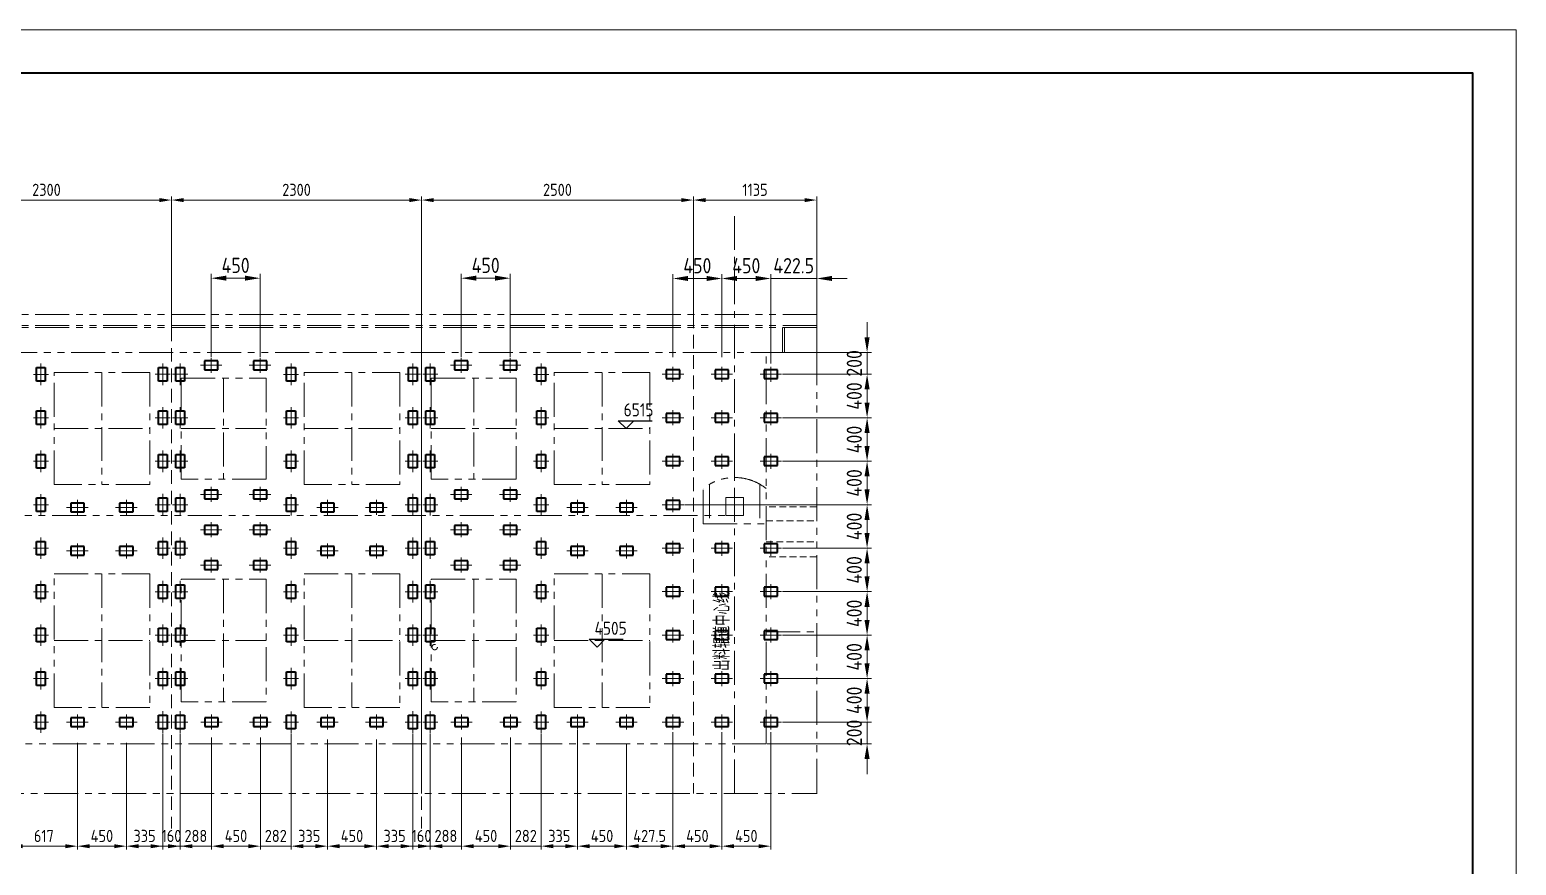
# Model space of a CAD drawing. Header units: millimetres. Extents: x 52110 to 400893, y -153728 to 31997.
# Drawn here: x 225457 to 239130, y -91424 to -83736 of the extents above; entities that cross this region are included whole.
import ezdxf
from ezdxf.enums import TextEntityAlignment as Align

# ---------------------------------------------------------------- set-up
doc = ezdxf.new("R2010")
doc.units = ezdxf.units.MM
doc.header["$LTSCALE"] = 500
for name, pattern in [('CENTER', [2, 1.25, -0.25, 0.25, -0.25]), ('DASHED2', [0.375, 0.25, -0.125]), ('PHANTOM2', [1.25, 0.625, -0.125, 0.125, -0.125, 0.125, -0.125])]:
    doc.linetypes.add(name, pattern=pattern)
for name, color, linetype, lineweight in [('2D', 4, 'PHANTOM2', 20), ('BIAOZHU', 3, 'Continuous', 25), ('SHI', 7, 'Continuous', 40), ('WEN', 3, 'Continuous', 20), ('XI', 2, 'Continuous', 20), ('XU', 6, 'DASHED2', 20), ('ZHONG', 1, 'CENTER', 20)]:
    doc.layers.add(name, color=color, linetype=linetype, lineweight=lineweight)
doc.styles.add('GB', font='gbenor.shx', dxfattribs={"bigfont": 'gbcbig.shx'})
doc.dimstyles.new('ISO-25$0', dxfattribs={"dimscale": 40, "dimtxt": 3.5, "dimasz": 3.5, "dimexe": 1, "dimexo": 0.2, "dimgap": 1.2, "dimtad": 1, "dimtoh": 1, "dimdec": 1, "dimzin": 9, "dimdsep": 46, "dimtxsty": 'GB', "dimcen": 0, "dimclrd": 3, "dimclre": 3, "dimclrt": 256, "dimadec": 0, "dimazin": 2, "dimtfac": 1, "dimtdec": 1, "dimtix": 1, "dimtmove": 0, "dimatfit": 3, "dimldrblk": 'DOTSMALL', "dimfxl": 0, "dimlwd": -1, "dimlwe": 20, "dimarcsym": 0})

# ---------------------------------------------------------------- blocks, each defined once
blk = doc.blocks.new('正标高')
at = {"layer": 'BIAOZHU'}
for p, q in [((-2.4, 2.4), (8, 2.4)), ((-2.4, 2.4), (0, 0)), ((2.4, 2.4), (0, 0))]:
    blk.add_line(p, q, dxfattribs=at)
at = {"layer": 'BIAOZHU', "style": 'GB', "flags": 10}
blk.add_attdef('+', (-3.12, 3.76), '', height=4, dxfattribs=at)
at = {"layer": 'BIAOZHU', "style": 'GB'}
blk.add_attdef('1000', (-0.7624, 3.76), '', height=4, dxfattribs=at)
blk = doc.blocks.new('A$C757A3AD5')
at = {"layer": '2D'}
for points in [[(-110, 3090), (670, 3090), (670, 2160), (-110, 2160)], [(1020, 3140), (1900, 3140), (1900, 2110), (1020, 2110)], [(-110, 1240), (670, 1240), (670, 110), (-110, 110)], [(1020, 1290), (1900, 1290), (1900, 60), (1020, 60)]]:
    blk.add_lwpolyline(points, close=True, dxfattribs=at)
at = {"layer": 'ZHONG', "color": 1, "ltscale": 0.5}
for p, q in [((280, 3090), (280, 2160)), ((1460, 3140), (1460, 2110)), ((-110, 2625), (670, 2625)), ((1020, 2625), (1900, 2625)), ((280, 1240), (280, 110)), ((1460, 1290), (1460, 60)), ((-110, 675), (670, 675)), ((1020, 675), (1900, 675))]:
    blk.add_line(p, q, dxfattribs=at)
blk = doc.blocks.new('A$C5B802F15')
at = {"layer": 'SHI', "color": 3}
for p, q in [((3680, 2811), (3760, 2811)), ((3680, 2686), (3680, 2811)), ((3760, 2811), (3760, 2686)), ((3760, 2686), (3680, 2686))]:
    blk.add_line(p, q, dxfattribs=at)
at = {"layer": 'ZHONG'}
for p, q in [((3651, 2748), (3790, 2748)), ((3720, 2847), (3720, 2649))]:
    blk.add_line(p, q, dxfattribs=at)
blk = doc.blocks.new('A$C437F63FB')
at = {"layer": 'XU'}
blk.add_line((149, 2284), (149, -2323), dxfattribs=at)
at = {"layer": 'WEN'}
for p in [(-3651, -893), (-3491, -893), (-3651, -1293), (-3491, -1293), (-3651, -1693), (-3491, -1693), (-3651, -2093), (-3651, -2093), (-3491, -2093), (-3491, -2093), (-3651, -2493), (-3491, -2493), (-3651, -2893), (-3491, -2893), (-3651, -3293), (-3491, -3293), (-3651, -3693), (-3491, -3693), (-3651, -4093), (-3491, -4093)]:
    blk.add_blockref('A$C5B802F15', p, dxfattribs=at)
blk = doc.blocks.new('A$C28FB080F')
at = {"layer": 'WEN'}
for p in [(-3651, 745), (-3651, 345), (-3651, -55), (-3651, -455), (-3651, -455), (-3651, -855), (-3651, -1255), (-3651, -1655), (-3651, -2055), (-3651, -2455)]:
    blk.add_blockref('A$C5B802F15', p, dxfattribs=at)
blk = doc.blocks.new('A$C211F6658')
at = {"layer": 'SHI'}
for p, q in [((-62, 40), (-62, -40)), ((62, 40), (-62, 40)), ((62, -40), (62, 40)), ((-62, -40), (62, -40))]:
    blk.add_line(p, q, dxfattribs=at)
at = {"layer": 'ZHONG'}
for p, q in [((-99, 0), (99, 0)), ((0, 69), (0, -69))]:
    blk.add_line(p, q, dxfattribs=at)
blk = doc.blocks.new('*D700')
at = {"layer": 'Defpoints', "color": 0}
for p in [(227576, -86022), (227126, -86754), (227576, -86754)]:
    blk.add_point(p, dxfattribs=at)
at = {"layer": 'WEN', "color": 3, "linetype": 'ByBlock', "lineweight": 20}
for p, q in [((227126, -86746), (227126, -85982)), ((227576, -86746), (227576, -85982))]:
    blk.add_line(p, q, dxfattribs=at)
at = {"layer": 'WEN', "color": 3, "linetype": 'ByBlock'}
blk.add_line((227266, -86022), (227436, -86022), dxfattribs=at)
at = {"layer": 'WEN', "color": 3}
for points in [[(227266, -85998), (227266, -86045), (227126, -86022)], [(227436, -85998), (227436, -86045), (227576, -86022)]]:
    blk.add_solid(points, dxfattribs=at)
at = {"layer": 'WEN', "insert": (227351, -85904), "char_height": 140, "attachment_point": 5, "style": 'GB'}
blk.add_mtext('450', dxfattribs=at)
blk = doc.blocks.new('_DotSmall')
at = {"color": 0, "linetype": 'ByBlock', "const_width": 0.5}
blk.add_lwpolyline([(-0.0625, 0, 1), (0.0625, 0, 1)], format="xyb", close=True, dxfattribs=at)
blk = doc.blocks.new('*D701')
at = {"layer": 'Defpoints', "color": 0}
for p in [(229876, -86022), (229426, -86754), (229876, -86754)]:
    blk.add_point(p, dxfattribs=at)
at = {"layer": 'WEN', "color": 3, "linetype": 'ByBlock', "lineweight": 20}
for p, q in [((229426, -86746), (229426, -85982)), ((229876, -86746), (229876, -85982))]:
    blk.add_line(p, q, dxfattribs=at)
at = {"layer": 'WEN', "color": 3, "linetype": 'ByBlock'}
blk.add_line((229566, -86022), (229736, -86022), dxfattribs=at)
at = {"layer": 'WEN', "color": 3}
for points in [[(229566, -85998), (229566, -86045), (229426, -86022)], [(229736, -85998), (229736, -86045), (229876, -86022)]]:
    blk.add_solid(points, dxfattribs=at)
at = {"layer": 'WEN', "insert": (229651, -85904), "char_height": 140, "attachment_point": 5, "style": 'GB'}
blk.add_mtext('450', dxfattribs=at)
blk = doc.blocks.new('*D702')
at = {"layer": 'Defpoints', "color": 0}
for p in [(231823, -86025), (231373, -86757), (231823, -86757)]:
    blk.add_point(p, dxfattribs=at)
at = {"layer": 'WEN', "color": 3, "linetype": 'ByBlock', "lineweight": 20}
for p, q in [((231373, -86749), (231373, -85985)), ((231823, -86749), (231823, -85985))]:
    blk.add_line(p, q, dxfattribs=at)
at = {"layer": 'WEN', "color": 3, "linetype": 'ByBlock'}
blk.add_line((231513, -86025), (231683, -86025), dxfattribs=at)
at = {"layer": 'WEN', "color": 3}
for points in [[(231513, -86001), (231513, -86048), (231373, -86025)], [(231683, -86001), (231683, -86048), (231823, -86025)]]:
    blk.add_solid(points, dxfattribs=at)
at = {"layer": 'WEN', "insert": (231598, -85907), "char_height": 140, "attachment_point": 5, "style": 'GB'}
blk.add_mtext('450', dxfattribs=at)
blk = doc.blocks.new('*D703')
at = {"layer": 'Defpoints', "color": 0}
for p in [(232273, -86025), (231823, -86757), (232273, -86816)]:
    blk.add_point(p, dxfattribs=at)
at = {"layer": 'WEN', "color": 3, "linetype": 'ByBlock', "lineweight": 20}
for p, q in [((231823, -86749), (231823, -85985)), ((232273, -86808), (232273, -85985))]:
    blk.add_line(p, q, dxfattribs=at)
at = {"layer": 'WEN', "color": 3, "linetype": 'ByBlock'}
blk.add_line((231963, -86025), (232133, -86025), dxfattribs=at)
at = {"layer": 'WEN', "color": 3}
for points in [[(231963, -86001), (231963, -86048), (231823, -86025)], [(232133, -86001), (232133, -86048), (232273, -86025)]]:
    blk.add_solid(points, dxfattribs=at)
at = {"layer": 'WEN', "insert": (232048, -85907), "char_height": 140, "attachment_point": 5, "style": 'GB'}
blk.add_mtext('450', dxfattribs=at)
blk = doc.blocks.new('*D704')
at = {"layer": 'Defpoints', "color": 0}
for p in [(232696, -86025), (232273, -86816), (232696, -86816)]:
    blk.add_point(p, dxfattribs=at)
at = {"layer": 'WEN', "color": 3, "linetype": 'ByBlock', "lineweight": 20}
for p, q in [((232273, -86808), (232273, -85985)), ((232696, -86808), (232696, -85985))]:
    blk.add_line(p, q, dxfattribs=at)
at = {"layer": 'WEN', "color": 3, "linetype": 'ByBlock'}
for p, q in [((232133, -86025), (231993, -86025)), ((232273, -86025), (232696, -86025)), ((232836, -86025), (232976, -86025))]:
    blk.add_line(p, q, dxfattribs=at)
at = {"layer": 'WEN', "color": 3}
for points in [[(232133, -86001), (232133, -86048), (232273, -86025)], [(232836, -86001), (232836, -86048), (232696, -86025)]]:
    blk.add_solid(points, dxfattribs=at)
at = {"layer": 'WEN', "insert": (232484, -85907), "char_height": 140, "attachment_point": 5, "style": 'GB'}
blk.add_mtext('422.5', dxfattribs=at)
blk = doc.blocks.new('*D821')
at = {"layer": 'Defpoints', "color": 0}
for p in [(226761, -85303), (224461, -86356), (226761, -86478)]:
    blk.add_point(p, dxfattribs=at)
at = {"layer": 'WEN', "color": 3, "linetype": 'ByBlock', "lineweight": 20}
for p, q in [((224461, -86350), (224461, -85271)), ((226761, -86471), (226761, -85271))]:
    blk.add_line(p, q, dxfattribs=at)
at = {"layer": 'WEN', "color": 3, "linetype": 'ByBlock'}
blk.add_line((224573, -85303), (226649, -85303), dxfattribs=at)
at = {"layer": 'WEN', "color": 3}
for points in [[(224573, -85285), (224573, -85322), (224461, -85303)], [(226649, -85285), (226649, -85322), (226761, -85303)]]:
    blk.add_solid(points, dxfattribs=at)
at = {"layer": 'WEN', "insert": (225611, -85209), "char_height": 112, "attachment_point": 5, "style": 'GB'}
blk.add_mtext('2300', dxfattribs=at)
blk = doc.blocks.new('*D822')
at = {"layer": 'Defpoints', "color": 0}
for p in [(229061, -85303), (229061, -86356), (226761, -86478)]:
    blk.add_point(p, dxfattribs=at)
at = {"layer": 'WEN', "color": 3, "linetype": 'ByBlock', "lineweight": 20}
for p, q in [((226761, -86471), (226761, -85271)), ((229061, -86350), (229061, -85271))]:
    blk.add_line(p, q, dxfattribs=at)
at = {"layer": 'WEN', "color": 3, "linetype": 'ByBlock'}
blk.add_line((226873, -85303), (228949, -85303), dxfattribs=at)
at = {"layer": 'WEN', "color": 3}
for points in [[(226873, -85285), (226873, -85322), (226761, -85303)], [(228949, -85285), (228949, -85322), (229061, -85303)]]:
    blk.add_solid(points, dxfattribs=at)
at = {"layer": 'WEN', "insert": (227911, -85209), "char_height": 112, "attachment_point": 5, "style": 'GB'}
blk.add_mtext('2300', dxfattribs=at)
blk = doc.blocks.new('*D823')
at = {"layer": 'Defpoints', "color": 0}
for p in [(231561, -85303), (229061, -86356), (231561, -86356)]:
    blk.add_point(p, dxfattribs=at)
at = {"layer": 'WEN', "color": 3, "linetype": 'ByBlock', "lineweight": 20}
for p, q in [((229061, -86350), (229061, -85271)), ((231561, -86350), (231561, -85271))]:
    blk.add_line(p, q, dxfattribs=at)
at = {"layer": 'WEN', "color": 3, "linetype": 'ByBlock'}
blk.add_line((229173, -85303), (231449, -85303), dxfattribs=at)
at = {"layer": 'WEN', "color": 3}
for points in [[(229173, -85285), (229173, -85322), (229061, -85303)], [(231449, -85285), (231449, -85322), (231561, -85303)]]:
    blk.add_solid(points, dxfattribs=at)
at = {"layer": 'WEN', "insert": (230311, -85209), "char_height": 112, "attachment_point": 5, "style": 'GB'}
blk.add_mtext('2500', dxfattribs=at)
blk = doc.blocks.new('*D827')
at = {"layer": 'Defpoints', "color": 0}
for p in [(232696, -85303), (231561, -86348), (232696, -86356)]:
    blk.add_point(p, dxfattribs=at)
at = {"layer": 'WEN', "color": 3, "linetype": 'ByBlock', "lineweight": 20}
for p, q in [((231561, -86342), (231561, -85271)), ((232696, -86350), (232696, -85271))]:
    blk.add_line(p, q, dxfattribs=at)
at = {"layer": 'WEN', "color": 3, "linetype": 'ByBlock'}
blk.add_line((231673, -85303), (232584, -85303), dxfattribs=at)
at = {"layer": 'WEN', "color": 3}
for points in [[(231673, -85285), (231673, -85322), (231561, -85303)], [(232584, -85285), (232584, -85322), (232696, -85303)]]:
    blk.add_solid(points, dxfattribs=at)
at = {"layer": 'WEN', "insert": (232128, -85209), "char_height": 112, "attachment_point": 5, "style": 'GB'}
blk.add_mtext('1135', dxfattribs=at)
blk = doc.blocks.new('*D828')
at = {"layer": 'Defpoints', "color": 0}
for p in [(232372, -90106), (233159, -90106), (232231, -90306)]:
    blk.add_point(p, dxfattribs=at)
at = {"layer": 'WEN', "color": 3, "linetype": 'ByBlock'}
for p, q in [((233159, -89966), (233159, -89826)), ((233159, -90306), (233159, -90106)), ((233159, -90446), (233159, -90586))]:
    blk.add_line(p, q, dxfattribs=at)
at = {"layer": 'WEN', "color": 3, "linetype": 'ByBlock', "lineweight": 20}
for p, q in [((232380, -90106), (233199, -90106)), ((232239, -90306), (233199, -90306))]:
    blk.add_line(p, q, dxfattribs=at)
at = {"layer": 'WEN', "color": 3}
for points in [[(233135, -89966), (233182, -89966), (233159, -90106)], [(233135, -90446), (233182, -90446), (233159, -90306)]]:
    blk.add_solid(points, dxfattribs=at)
at = {"layer": 'WEN', "insert": (233041, -90206), "char_height": 140, "attachment_point": 5, "rotation": 90, "style": 'GB'}
blk.add_mtext('200', dxfattribs=at)
blk = doc.blocks.new('*D829')
at = {"layer": 'Defpoints', "color": 0}
for p in [(232336, -89706), (233159, -89706), (232372, -90106)]:
    blk.add_point(p, dxfattribs=at)
at = {"layer": 'WEN', "color": 3, "linetype": 'ByBlock', "lineweight": 20}
for p, q in [((232344, -89706), (233199, -89706)), ((232380, -90106), (233199, -90106))]:
    blk.add_line(p, q, dxfattribs=at)
at = {"layer": 'WEN', "color": 3, "linetype": 'ByBlock'}
blk.add_line((233159, -89966), (233159, -89846), dxfattribs=at)
at = {"layer": 'WEN', "color": 3}
for points in [[(233135, -89846), (233182, -89846), (233159, -89706)], [(233135, -89966), (233182, -89966), (233159, -90106)]]:
    blk.add_solid(points, dxfattribs=at)
at = {"layer": 'WEN', "insert": (233041, -89906), "char_height": 140, "attachment_point": 5, "rotation": 90, "style": 'GB'}
blk.add_mtext('400', dxfattribs=at)
blk = doc.blocks.new('*D830')
at = {"layer": 'Defpoints', "color": 0}
for p in [(232372, -89306), (233159, -89306), (232336, -89706)]:
    blk.add_point(p, dxfattribs=at)
at = {"layer": 'WEN', "color": 3, "linetype": 'ByBlock', "lineweight": 20}
for p, q in [((232380, -89306), (233199, -89306)), ((232344, -89706), (233199, -89706))]:
    blk.add_line(p, q, dxfattribs=at)
at = {"layer": 'WEN', "color": 3, "linetype": 'ByBlock'}
blk.add_line((233159, -89566), (233159, -89446), dxfattribs=at)
at = {"layer": 'WEN', "color": 3}
for points in [[(233135, -89446), (233182, -89446), (233159, -89306)], [(233135, -89566), (233182, -89566), (233159, -89706)]]:
    blk.add_solid(points, dxfattribs=at)
at = {"layer": 'WEN', "insert": (233041, -89506), "char_height": 140, "attachment_point": 5, "rotation": 90, "style": 'GB'}
blk.add_mtext('400', dxfattribs=at)
blk = doc.blocks.new('*D831')
at = {"layer": 'Defpoints', "color": 0}
for p in [(232372, -88906), (233159, -88906), (232372, -89306)]:
    blk.add_point(p, dxfattribs=at)
at = {"layer": 'WEN', "color": 3, "linetype": 'ByBlock', "lineweight": 20}
for p, q in [((232380, -88906), (233199, -88906)), ((232380, -89306), (233199, -89306))]:
    blk.add_line(p, q, dxfattribs=at)
at = {"layer": 'WEN', "color": 3, "linetype": 'ByBlock'}
blk.add_line((233159, -89166), (233159, -89046), dxfattribs=at)
at = {"layer": 'WEN', "color": 3}
for points in [[(233135, -89046), (233182, -89046), (233159, -88906)], [(233135, -89166), (233182, -89166), (233159, -89306)]]:
    blk.add_solid(points, dxfattribs=at)
at = {"layer": 'WEN', "insert": (233041, -89106), "char_height": 140, "attachment_point": 5, "rotation": 90, "style": 'GB'}
blk.add_mtext('400', dxfattribs=at)
blk = doc.blocks.new('*D832')
at = {"layer": 'Defpoints', "color": 0}
for p in [(232372, -88506), (233159, -88506), (232372, -88906)]:
    blk.add_point(p, dxfattribs=at)
at = {"layer": 'WEN', "color": 3, "linetype": 'ByBlock', "lineweight": 20}
for p, q in [((232380, -88506), (233199, -88506)), ((232380, -88906), (233199, -88906))]:
    blk.add_line(p, q, dxfattribs=at)
at = {"layer": 'WEN', "color": 3, "linetype": 'ByBlock'}
blk.add_line((233159, -88766), (233159, -88646), dxfattribs=at)
at = {"layer": 'WEN', "color": 3}
for points in [[(233135, -88646), (233182, -88646), (233159, -88506)], [(233135, -88766), (233182, -88766), (233159, -88906)]]:
    blk.add_solid(points, dxfattribs=at)
at = {"layer": 'WEN', "insert": (233041, -88706), "char_height": 140, "attachment_point": 5, "rotation": 90, "style": 'GB'}
blk.add_mtext('400', dxfattribs=at)
blk = doc.blocks.new('*D833')
at = {"layer": 'Defpoints', "color": 0}
for p in [(231472, -88106), (233159, -88106), (232372, -88506)]:
    blk.add_point(p, dxfattribs=at)
at = {"layer": 'WEN', "color": 3, "linetype": 'ByBlock', "lineweight": 20}
for p, q in [((231480, -88106), (233199, -88106)), ((232380, -88506), (233199, -88506))]:
    blk.add_line(p, q, dxfattribs=at)
at = {"layer": 'WEN', "color": 3, "linetype": 'ByBlock'}
blk.add_line((233159, -88366), (233159, -88246), dxfattribs=at)
at = {"layer": 'WEN', "color": 3}
for points in [[(233135, -88246), (233182, -88246), (233159, -88106)], [(233135, -88366), (233182, -88366), (233159, -88506)]]:
    blk.add_solid(points, dxfattribs=at)
at = {"layer": 'WEN', "insert": (233041, -88306), "char_height": 140, "attachment_point": 5, "rotation": 90, "style": 'GB'}
blk.add_mtext('400', dxfattribs=at)
blk = doc.blocks.new('*D834')
at = {"layer": 'Defpoints', "color": 0}
for p in [(232372, -87706), (233159, -87706), (231472, -88106)]:
    blk.add_point(p, dxfattribs=at)
at = {"layer": 'WEN', "color": 3, "linetype": 'ByBlock', "lineweight": 20}
for p, q in [((232380, -87706), (233199, -87706)), ((231480, -88106), (233199, -88106))]:
    blk.add_line(p, q, dxfattribs=at)
at = {"layer": 'WEN', "color": 3, "linetype": 'ByBlock'}
blk.add_line((233159, -87966), (233159, -87846), dxfattribs=at)
at = {"layer": 'WEN', "color": 3}
for points in [[(233135, -87846), (233182, -87846), (233159, -87706)], [(233135, -87966), (233182, -87966), (233159, -88106)]]:
    blk.add_solid(points, dxfattribs=at)
at = {"layer": 'WEN', "insert": (233041, -87906), "char_height": 140, "attachment_point": 5, "rotation": 90, "style": 'GB'}
blk.add_mtext('400', dxfattribs=at)
blk = doc.blocks.new('*D835')
at = {"layer": 'Defpoints', "color": 0}
for p in [(232372, -87306), (233159, -87306), (232372, -87706)]:
    blk.add_point(p, dxfattribs=at)
at = {"layer": 'WEN', "color": 3, "linetype": 'ByBlock', "lineweight": 20}
for p, q in [((232380, -87306), (233199, -87306)), ((232380, -87706), (233199, -87706))]:
    blk.add_line(p, q, dxfattribs=at)
at = {"layer": 'WEN', "color": 3, "linetype": 'ByBlock'}
blk.add_line((233159, -87566), (233159, -87446), dxfattribs=at)
at = {"layer": 'WEN', "color": 3}
for points in [[(233135, -87446), (233182, -87446), (233159, -87306)], [(233135, -87566), (233182, -87566), (233159, -87706)]]:
    blk.add_solid(points, dxfattribs=at)
at = {"layer": 'WEN', "insert": (233041, -87506), "char_height": 140, "attachment_point": 5, "rotation": 90, "style": 'GB'}
blk.add_mtext('400', dxfattribs=at)
blk = doc.blocks.new('*D836')
at = {"layer": 'Defpoints', "color": 0}
for p in [(232372, -86906), (233159, -86906), (232372, -87306)]:
    blk.add_point(p, dxfattribs=at)
at = {"layer": 'WEN', "color": 3, "linetype": 'ByBlock', "lineweight": 20}
for p, q in [((232380, -86906), (233199, -86906)), ((232380, -87306), (233199, -87306))]:
    blk.add_line(p, q, dxfattribs=at)
at = {"layer": 'WEN', "color": 3, "linetype": 'ByBlock'}
blk.add_line((233159, -87166), (233159, -87046), dxfattribs=at)
at = {"layer": 'WEN', "color": 3}
for points in [[(233135, -87046), (233182, -87046), (233159, -86906)], [(233135, -87166), (233182, -87166), (233159, -87306)]]:
    blk.add_solid(points, dxfattribs=at)
at = {"layer": 'WEN', "insert": (233041, -87106), "char_height": 140, "attachment_point": 5, "rotation": 90, "style": 'GB'}
blk.add_mtext('400', dxfattribs=at)
blk = doc.blocks.new('*D837')
at = {"layer": 'Defpoints', "color": 0}
for p in [(232346, -86706), (233159, -86706), (232372, -86906)]:
    blk.add_point(p, dxfattribs=at)
at = {"layer": 'WEN', "color": 3, "linetype": 'ByBlock'}
for p, q in [((233159, -86566), (233159, -86426)), ((233159, -86906), (233159, -86706)), ((233159, -87046), (233159, -87186))]:
    blk.add_line(p, q, dxfattribs=at)
at = {"layer": 'WEN', "color": 3, "linetype": 'ByBlock', "lineweight": 20}
for p, q in [((232354, -86706), (233199, -86706)), ((232380, -86906), (233199, -86906))]:
    blk.add_line(p, q, dxfattribs=at)
at = {"layer": 'WEN', "color": 3}
for points in [[(233135, -86566), (233182, -86566), (233159, -86706)], [(233135, -87046), (233182, -87046), (233159, -86906)]]:
    blk.add_solid(points, dxfattribs=at)
at = {"layer": 'WEN', "insert": (233041, -86806), "char_height": 140, "attachment_point": 5, "rotation": 90, "style": 'GB'}
blk.add_mtext('200', dxfattribs=at)
blk = doc.blocks.new('*D1001')
at = {"layer": 'Defpoints', "color": 0}
for p in [(225279, -90241), (225896, -90291), (225896, -91248)]:
    blk.add_point(p, dxfattribs=at)
at = {"layer": 'WEN', "color": 3, "linetype": 'ByBlock', "lineweight": 20}
for p, q in [((225279, -90247), (225279, -91280)), ((225896, -90297), (225896, -91280))]:
    blk.add_line(p, q, dxfattribs=at)
at = {"layer": 'WEN', "color": 3, "linetype": 'ByBlock'}
blk.add_line((225391, -91248), (225784, -91248), dxfattribs=at)
at = {"layer": 'WEN', "color": 3}
for points in [[(225391, -91230), (225391, -91267), (225279, -91248)], [(225784, -91230), (225784, -91267), (225896, -91248)]]:
    blk.add_solid(points, dxfattribs=at)
at = {"layer": 'WEN', "insert": (225587, -91154), "char_height": 112, "attachment_point": 5, "style": 'GB'}
blk.add_mtext('617', dxfattribs=at)
blk = doc.blocks.new('*D1002')
at = {"layer": 'Defpoints', "color": 0}
for p in [(225896, -90291), (226346, -90291), (226346, -91248)]:
    blk.add_point(p, dxfattribs=at)
at = {"layer": 'WEN', "color": 3, "linetype": 'ByBlock', "lineweight": 20}
for p, q in [((225896, -90297), (225896, -91280)), ((226346, -90297), (226346, -91280))]:
    blk.add_line(p, q, dxfattribs=at)
at = {"layer": 'WEN', "color": 3, "linetype": 'ByBlock'}
blk.add_line((226008, -91248), (226234, -91248), dxfattribs=at)
at = {"layer": 'WEN', "color": 3}
for points in [[(226008, -91230), (226008, -91267), (225896, -91248)], [(226234, -91230), (226234, -91267), (226346, -91248)]]:
    blk.add_solid(points, dxfattribs=at)
at = {"layer": 'WEN', "insert": (226121, -91154), "char_height": 112, "attachment_point": 5, "style": 'GB'}
blk.add_mtext('450', dxfattribs=at)
blk = doc.blocks.new('*D1003')
at = {"layer": 'Defpoints', "color": 0}
for p in [(226681, -90205), (226346, -90291), (226681, -91248)]:
    blk.add_point(p, dxfattribs=at)
at = {"layer": 'WEN', "color": 3, "linetype": 'ByBlock', "lineweight": 20}
for p, q in [((226681, -90211), (226681, -91280)), ((226346, -90297), (226346, -91280))]:
    blk.add_line(p, q, dxfattribs=at)
at = {"layer": 'WEN', "color": 3, "linetype": 'ByBlock'}
blk.add_line((226458, -91248), (226569, -91248), dxfattribs=at)
at = {"layer": 'WEN', "color": 3}
for points in [[(226458, -91230), (226458, -91267), (226346, -91248)], [(226569, -91230), (226569, -91267), (226681, -91248)]]:
    blk.add_solid(points, dxfattribs=at)
at = {"layer": 'WEN', "insert": (226513, -91154), "char_height": 112, "attachment_point": 5, "style": 'GB'}
blk.add_mtext('335', dxfattribs=at)
blk = doc.blocks.new('*D1004')
at = {"layer": 'Defpoints', "color": 0}
for p in [(226681, -90205), (226841, -90205), (226841, -91248)]:
    blk.add_point(p, dxfattribs=at)
at = {"layer": 'WEN', "color": 3, "linetype": 'ByBlock', "lineweight": 20}
for p, q in [((226681, -90211), (226681, -91280)), ((226841, -90211), (226841, -91280))]:
    blk.add_line(p, q, dxfattribs=at)
at = {"layer": 'WEN', "color": 3, "linetype": 'ByBlock'}
for p, q in [((226569, -91248), (226457, -91248)), ((226681, -91248), (226841, -91248)), ((226953, -91248), (227065, -91248))]:
    blk.add_line(p, q, dxfattribs=at)
at = {"layer": 'WEN', "color": 3}
for points in [[(226569, -91230), (226569, -91267), (226681, -91248)], [(226953, -91230), (226953, -91267), (226841, -91248)]]:
    blk.add_solid(points, dxfattribs=at)
at = {"layer": 'WEN', "insert": (226761, -91154), "char_height": 112, "attachment_point": 5, "style": 'GB'}
blk.add_mtext('160', dxfattribs=at)
blk = doc.blocks.new('*D1005')
at = {"layer": 'Defpoints', "color": 0}
for p in [(226841, -90205), (227129, -90241), (227129, -91248)]:
    blk.add_point(p, dxfattribs=at)
at = {"layer": 'WEN', "color": 3, "linetype": 'ByBlock', "lineweight": 20}
for p, q in [((226841, -90211), (226841, -91280)), ((227129, -90247), (227129, -91280))]:
    blk.add_line(p, q, dxfattribs=at)
at = {"layer": 'WEN', "color": 3, "linetype": 'ByBlock'}
for p, q in [((226729, -91248), (226617, -91248)), ((226841, -91248), (227129, -91248)), ((227241, -91248), (227353, -91248))]:
    blk.add_line(p, q, dxfattribs=at)
at = {"layer": 'WEN', "color": 3}
for points in [[(226729, -91230), (226729, -91267), (226841, -91248)], [(227241, -91230), (227241, -91267), (227129, -91248)]]:
    blk.add_solid(points, dxfattribs=at)
at = {"layer": 'WEN', "insert": (226985, -91154), "char_height": 112, "attachment_point": 5, "style": 'GB'}
blk.add_mtext('288', dxfattribs=at)
blk = doc.blocks.new('*D1006')
at = {"layer": 'Defpoints', "color": 0}
for p in [(227129, -90241), (227579, -90241), (227579, -91248)]:
    blk.add_point(p, dxfattribs=at)
at = {"layer": 'WEN', "color": 3, "linetype": 'ByBlock', "lineweight": 20}
for p, q in [((227129, -90247), (227129, -91280)), ((227579, -90247), (227579, -91280))]:
    blk.add_line(p, q, dxfattribs=at)
at = {"layer": 'WEN', "color": 3, "linetype": 'ByBlock'}
blk.add_line((227241, -91248), (227467, -91248), dxfattribs=at)
at = {"layer": 'WEN', "color": 3}
for points in [[(227241, -91230), (227241, -91267), (227129, -91248)], [(227467, -91230), (227467, -91267), (227579, -91248)]]:
    blk.add_solid(points, dxfattribs=at)
at = {"layer": 'WEN', "insert": (227354, -91154), "char_height": 112, "attachment_point": 5, "style": 'GB'}
blk.add_mtext('450', dxfattribs=at)
blk = doc.blocks.new('*D1007')
at = {"layer": 'Defpoints', "color": 0}
for p in [(227861, -90205), (227579, -90241), (227861, -91248)]:
    blk.add_point(p, dxfattribs=at)
at = {"layer": 'WEN', "color": 3, "linetype": 'ByBlock', "lineweight": 20}
for p, q in [((227861, -90211), (227861, -91280)), ((227579, -90247), (227579, -91280))]:
    blk.add_line(p, q, dxfattribs=at)
at = {"layer": 'WEN', "color": 3, "linetype": 'ByBlock'}
for p, q in [((227467, -91248), (227355, -91248)), ((227579, -91248), (227861, -91248)), ((227973, -91248), (228085, -91248))]:
    blk.add_line(p, q, dxfattribs=at)
at = {"layer": 'WEN', "color": 3}
for points in [[(227467, -91230), (227467, -91267), (227579, -91248)], [(227973, -91230), (227973, -91267), (227861, -91248)]]:
    blk.add_solid(points, dxfattribs=at)
at = {"layer": 'WEN', "insert": (227720, -91154), "char_height": 112, "attachment_point": 5, "style": 'GB'}
blk.add_mtext('282', dxfattribs=at)
blk = doc.blocks.new('*D1008')
at = {"layer": 'Defpoints', "color": 0}
for p in [(227861, -90205), (228196, -90261), (228196, -91248)]:
    blk.add_point(p, dxfattribs=at)
at = {"layer": 'WEN', "color": 3, "linetype": 'ByBlock', "lineweight": 20}
for p, q in [((227861, -90211), (227861, -91280)), ((228196, -90268), (228196, -91280))]:
    blk.add_line(p, q, dxfattribs=at)
at = {"layer": 'WEN', "color": 3, "linetype": 'ByBlock'}
blk.add_line((227973, -91248), (228084, -91248), dxfattribs=at)
at = {"layer": 'WEN', "color": 3}
for points in [[(227973, -91230), (227973, -91267), (227861, -91248)], [(228084, -91230), (228084, -91267), (228196, -91248)]]:
    blk.add_solid(points, dxfattribs=at)
at = {"layer": 'WEN', "insert": (228028, -91154), "char_height": 112, "attachment_point": 5, "style": 'GB'}
blk.add_mtext('335', dxfattribs=at)
blk = doc.blocks.new('*D1009')
at = {"layer": 'Defpoints', "color": 0}
for p in [(228196, -90261), (228646, -90261), (228646, -91248)]:
    blk.add_point(p, dxfattribs=at)
at = {"layer": 'WEN', "color": 3, "linetype": 'ByBlock', "lineweight": 20}
for p, q in [((228196, -90268), (228196, -91280)), ((228646, -90268), (228646, -91280))]:
    blk.add_line(p, q, dxfattribs=at)
at = {"layer": 'WEN', "color": 3, "linetype": 'ByBlock'}
blk.add_line((228308, -91248), (228534, -91248), dxfattribs=at)
at = {"layer": 'WEN', "color": 3}
for points in [[(228308, -91230), (228308, -91267), (228196, -91248)], [(228534, -91230), (228534, -91267), (228646, -91248)]]:
    blk.add_solid(points, dxfattribs=at)
at = {"layer": 'WEN', "insert": (228421, -91154), "char_height": 112, "attachment_point": 5, "style": 'GB'}
blk.add_mtext('450', dxfattribs=at)
blk = doc.blocks.new('*D1010')
at = {"layer": 'Defpoints', "color": 0}
for p in [(228981, -90205), (228646, -90261), (228981, -91248)]:
    blk.add_point(p, dxfattribs=at)
at = {"layer": 'WEN', "color": 3, "linetype": 'ByBlock', "lineweight": 20}
for p, q in [((228981, -90211), (228981, -91280)), ((228646, -90268), (228646, -91280))]:
    blk.add_line(p, q, dxfattribs=at)
at = {"layer": 'WEN', "color": 3, "linetype": 'ByBlock'}
blk.add_line((228758, -91248), (228869, -91248), dxfattribs=at)
at = {"layer": 'WEN', "color": 3}
for points in [[(228758, -91230), (228758, -91267), (228646, -91248)], [(228869, -91230), (228869, -91267), (228981, -91248)]]:
    blk.add_solid(points, dxfattribs=at)
at = {"layer": 'WEN', "insert": (228813, -91154), "char_height": 112, "attachment_point": 5, "style": 'GB'}
blk.add_mtext('335', dxfattribs=at)
blk = doc.blocks.new('*D1011')
at = {"layer": 'Defpoints', "color": 0}
for p in [(228981, -90205), (229141, -90205), (229141, -91248)]:
    blk.add_point(p, dxfattribs=at)
at = {"layer": 'WEN', "color": 3, "linetype": 'ByBlock', "lineweight": 20}
for p, q in [((228981, -90211), (228981, -91280)), ((229141, -90211), (229141, -91280))]:
    blk.add_line(p, q, dxfattribs=at)
at = {"layer": 'WEN', "color": 3, "linetype": 'ByBlock'}
for p, q in [((228869, -91248), (228757, -91248)), ((228981, -91248), (229141, -91248)), ((229253, -91248), (229365, -91248))]:
    blk.add_line(p, q, dxfattribs=at)
at = {"layer": 'WEN', "color": 3}
for points in [[(228869, -91230), (228869, -91267), (228981, -91248)], [(229253, -91230), (229253, -91267), (229141, -91248)]]:
    blk.add_solid(points, dxfattribs=at)
at = {"layer": 'WEN', "insert": (229061, -91154), "char_height": 112, "attachment_point": 5, "style": 'GB'}
blk.add_mtext('160', dxfattribs=at)
blk = doc.blocks.new('*D1012')
at = {"layer": 'Defpoints', "color": 0}
for p in [(229141, -90205), (229429, -90241), (229429, -91248)]:
    blk.add_point(p, dxfattribs=at)
at = {"layer": 'WEN', "color": 3, "linetype": 'ByBlock', "lineweight": 20}
for p, q in [((229141, -90211), (229141, -91280)), ((229429, -90247), (229429, -91280))]:
    blk.add_line(p, q, dxfattribs=at)
at = {"layer": 'WEN', "color": 3, "linetype": 'ByBlock'}
for p, q in [((229029, -91248), (228917, -91248)), ((229141, -91248), (229429, -91248)), ((229541, -91248), (229653, -91248))]:
    blk.add_line(p, q, dxfattribs=at)
at = {"layer": 'WEN', "color": 3}
for points in [[(229029, -91230), (229029, -91267), (229141, -91248)], [(229541, -91230), (229541, -91267), (229429, -91248)]]:
    blk.add_solid(points, dxfattribs=at)
at = {"layer": 'WEN', "insert": (229285, -91154), "char_height": 112, "attachment_point": 5, "style": 'GB'}
blk.add_mtext('288', dxfattribs=at)
blk = doc.blocks.new('*D1013')
at = {"layer": 'Defpoints', "color": 0}
for p in [(229429, -90241), (229879, -90241), (229879, -91248)]:
    blk.add_point(p, dxfattribs=at)
at = {"layer": 'WEN', "color": 3, "linetype": 'ByBlock', "lineweight": 20}
for p, q in [((229429, -90247), (229429, -91280)), ((229879, -90247), (229879, -91280))]:
    blk.add_line(p, q, dxfattribs=at)
at = {"layer": 'WEN', "color": 3, "linetype": 'ByBlock'}
blk.add_line((229541, -91248), (229767, -91248), dxfattribs=at)
at = {"layer": 'WEN', "color": 3}
for points in [[(229541, -91230), (229541, -91267), (229429, -91248)], [(229767, -91230), (229767, -91267), (229879, -91248)]]:
    blk.add_solid(points, dxfattribs=at)
at = {"layer": 'WEN', "insert": (229654, -91154), "char_height": 112, "attachment_point": 5, "style": 'GB'}
blk.add_mtext('450', dxfattribs=at)
blk = doc.blocks.new('*D1014')
at = {"layer": 'Defpoints', "color": 0}
for p in [(231373, -90191), (230946, -90306), (231373, -91248)]:
    blk.add_point(p, dxfattribs=at)
at = {"layer": 'WEN', "color": 3, "linetype": 'ByBlock', "lineweight": 20}
for p, q in [((231373, -90198), (231373, -91280)), ((230946, -90313), (230946, -91280))]:
    blk.add_line(p, q, dxfattribs=at)
at = {"layer": 'WEN', "color": 3, "linetype": 'ByBlock'}
blk.add_line((231058, -91248), (231261, -91248), dxfattribs=at)
at = {"layer": 'WEN', "color": 3}
for points in [[(231058, -91230), (231058, -91267), (230946, -91248)], [(231261, -91230), (231261, -91267), (231373, -91248)]]:
    blk.add_solid(points, dxfattribs=at)
at = {"layer": 'WEN', "insert": (231159, -91154), "char_height": 112, "attachment_point": 5, "style": 'GB'}
blk.add_mtext('427.5', dxfattribs=at)
blk = doc.blocks.new('*D1015')
at = {"layer": 'Defpoints', "color": 0}
for p in [(231373, -90191), (231823, -90191), (231823, -91248)]:
    blk.add_point(p, dxfattribs=at)
at = {"layer": 'WEN', "color": 3, "linetype": 'ByBlock', "lineweight": 20}
for p, q in [((231373, -90198), (231373, -91280)), ((231823, -90198), (231823, -91280))]:
    blk.add_line(p, q, dxfattribs=at)
at = {"layer": 'WEN', "color": 3, "linetype": 'ByBlock'}
blk.add_line((231485, -91248), (231711, -91248), dxfattribs=at)
at = {"layer": 'WEN', "color": 3}
for points in [[(231485, -91230), (231485, -91267), (231373, -91248)], [(231711, -91230), (231711, -91267), (231823, -91248)]]:
    blk.add_solid(points, dxfattribs=at)
at = {"layer": 'WEN', "insert": (231598, -91154), "char_height": 112, "attachment_point": 5, "style": 'GB'}
blk.add_mtext('450', dxfattribs=at)
blk = doc.blocks.new('*D1016')
at = {"layer": 'Defpoints', "color": 0}
for p in [(231823, -90191), (232273, -90191), (232273, -91248)]:
    blk.add_point(p, dxfattribs=at)
at = {"layer": 'WEN', "color": 3, "linetype": 'ByBlock', "lineweight": 20}
for p, q in [((231823, -90198), (231823, -91280)), ((232273, -90198), (232273, -91280))]:
    blk.add_line(p, q, dxfattribs=at)
at = {"layer": 'WEN', "color": 3, "linetype": 'ByBlock'}
blk.add_line((231935, -91248), (232161, -91248), dxfattribs=at)
at = {"layer": 'WEN', "color": 3}
for points in [[(231935, -91230), (231935, -91267), (231823, -91248)], [(232161, -91230), (232161, -91267), (232273, -91248)]]:
    blk.add_solid(points, dxfattribs=at)
at = {"layer": 'WEN', "insert": (232048, -91154), "char_height": 112, "attachment_point": 5, "style": 'GB'}
blk.add_mtext('450', dxfattribs=at)
blk = doc.blocks.new('*D1017')
at = {"layer": 'Defpoints', "color": 0}
for p in [(230496, -90176), (230946, -90423), (230496, -91248)]:
    blk.add_point(p, dxfattribs=at)
at = {"layer": 'WEN', "color": 3, "linetype": 'ByBlock', "lineweight": 20}
for p, q in [((230496, -90182), (230496, -91280)), ((230946, -90430), (230946, -91280))]:
    blk.add_line(p, q, dxfattribs=at)
at = {"layer": 'WEN', "color": 3, "linetype": 'ByBlock'}
blk.add_line((230834, -91248), (230608, -91248), dxfattribs=at)
at = {"layer": 'WEN', "color": 3}
for points in [[(230608, -91230), (230608, -91267), (230496, -91248)], [(230834, -91230), (230834, -91267), (230946, -91248)]]:
    blk.add_solid(points, dxfattribs=at)
at = {"layer": 'WEN', "insert": (230721, -91154), "char_height": 112, "attachment_point": 5, "style": 'GB'}
blk.add_mtext('450', dxfattribs=at)
blk = doc.blocks.new('*D1018')
at = {"layer": 'Defpoints', "color": 0}
for p in [(230161, -90205), (230496, -90176), (230161, -91248)]:
    blk.add_point(p, dxfattribs=at)
at = {"layer": 'WEN', "color": 3, "linetype": 'ByBlock', "lineweight": 20}
for p, q in [((230161, -90211), (230161, -91280)), ((230496, -90182), (230496, -91280))]:
    blk.add_line(p, q, dxfattribs=at)
at = {"layer": 'WEN', "color": 3, "linetype": 'ByBlock'}
blk.add_line((230384, -91248), (230273, -91248), dxfattribs=at)
at = {"layer": 'WEN', "color": 3}
for points in [[(230273, -91230), (230273, -91267), (230161, -91248)], [(230384, -91230), (230384, -91267), (230496, -91248)]]:
    blk.add_solid(points, dxfattribs=at)
at = {"layer": 'WEN', "insert": (230328, -91154), "char_height": 112, "attachment_point": 5, "style": 'GB'}
blk.add_mtext('335', dxfattribs=at)
blk = doc.blocks.new('*D1019')
at = {"layer": 'Defpoints', "color": 0}
for p in [(230161, -90205), (229879, -90241), (229879, -91248)]:
    blk.add_point(p, dxfattribs=at)
at = {"layer": 'WEN', "color": 3, "linetype": 'ByBlock', "lineweight": 20}
for p, q in [((230161, -90211), (230161, -91280)), ((229879, -90247), (229879, -91280))]:
    blk.add_line(p, q, dxfattribs=at)
at = {"layer": 'WEN', "color": 3, "linetype": 'ByBlock'}
for p, q in [((229767, -91248), (229655, -91248)), ((230161, -91248), (229879, -91248)), ((230273, -91248), (230385, -91248))]:
    blk.add_line(p, q, dxfattribs=at)
at = {"layer": 'WEN', "color": 3}
for points in [[(229767, -91230), (229767, -91267), (229879, -91248)], [(230273, -91230), (230273, -91267), (230161, -91248)]]:
    blk.add_solid(points, dxfattribs=at)
at = {"layer": 'WEN', "insert": (230020, -91154), "char_height": 112, "attachment_point": 5, "style": 'GB'}
blk.add_mtext('282', dxfattribs=at)

msp = doc.modelspace()

# ---------------------------------------------------------------- linework, layer by layer
at = {"layer": '2D'}
for p, q in [((232695.73524, -86356.32185), (211505.73524, -86356.32185)), ((232695.73524, -90757.32883), (232695.73524, -86356.32185)), ((232695.73524, -86456.32185), (211209.73524, -86456.32185)), ((232695.73524, -86476.32185), (211505.73524, -86476.32185)), ((232380.73524, -86706.32185), (232380.73524, -86476.32185)), ((232400.73524, -86706.32185), (232400.73524, -86476.32185)), ((232400.73524, -86706.32185), (211505.73524, -86706.32185)), ((232230.73524, -90306.32185), (232230.73524, -86706.32185)), ((231650.63991, -88281.12184), (231650.63991, -87958.1086)), ((231708.59616, -87918.45315), (231708.59616, -88281.12184)), ((232172.59616, -87918.11919), (232172.59616, -88281.12184)), ((211912.73524, -88206.3152), (231940.67763, -88206.3152)), ((231650.63991, -88281.12184), (232230.59616, -88281.12184)), ((232230.73524, -89276.32185), (232700.73524, -89276.32185)), ((232230.73524, -90306.32185), (211679.73524, -90306.32185)), ((211215.73542, -90762.32185), (232700.73524, -90762.32185))]:
    msp.add_line(p, q, dxfattribs=at)
msp.add_lwpolyline([(231858.17763, -88206.3152), (232023.17763, -88206.3152), (232023.17763, -88041.3152), (231858.17763, -88041.3152)], close=True, dxfattribs=at)
msp.add_arc((231940.88538, -88320.12182), 464, 51.339809742, 128.721027157, dxfattribs=at)
at = {"layer": 'SHI'}
msp.add_lwpolyline([(206489.78782, -107095.7778), (238729.78782, -107095.7778), (238729.78782, -84135.7778), (206489.78782, -84135.7778)], close=True, dxfattribs=at)
at = {"layer": 'XI'}
msp.add_lwpolyline([(205489.78782, -107495.7778), (239129.78782, -107495.7778), (239129.78782, -83735.7778), (205489.78782, -83735.7778)], close=True, dxfattribs=at)
at = {"layer": 'XU'}
for p, q in [((229060.73863, -86356.32185), (229060.73863, -90762.32185)), ((231560.73863, -86356.32185), (231560.73863, -90762.32185))]:
    msp.add_line(p, q, dxfattribs=at)
at = {"layer": 'XU', "ltscale": 0.5}
for p, q in [((232695.73524, -88126.32185), (232230.73524, -88126.32185)), ((232230.73524, -88253.95394), (232695.73524, -88253.95394)), ((232230.73524, -88449.27444), (232695.73524, -88449.27444)), ((232695.73524, -88586.32185), (232230.73524, -88586.32185))]:
    msp.add_line(p, q, dxfattribs=at)
at = {"layer": 'XU'}
msp.add_circle((229181.73863, -89416.3152), 25, dxfattribs=at)
at = {"layer": 'ZHONG', "color": 1, "ltscale": 0.5}
msp.add_line((231940.73524, -90762.32185), (231940.73524, -85393.02851), dxfattribs=at)
at = {"layer": 'ZHONG', "color": 1}
msp.add_line((231940.73524, -87851.60868), (231940.73524, -87534.10502), dxfattribs=at)

# ---------------------------------------------------------------- block references
at = {"layer": 'SHI'}
for p in [(227125.73863, -86823.81852), (227575.73863, -86823.81852), (229425.73863, -86823.81852), (229875.73863, -86823.81852), (231373.23863, -86906.32185), (231823.23863, -86906.32185), (232273.23863, -86906.32185), (231373.23863, -87306.32185), (231823.23863, -87306.32185), (232273.23863, -87306.32185), (231373.23863, -87706.32185), (231823.23863, -87706.32185), (232273.23863, -87706.32185), (227125.73863, -88011.3152), (227575.73863, -88011.3152), (229425.73863, -88011.3152), (229875.73863, -88011.3152), (231373.23863, -88106.32185), (225895.73863, -88131.3152), (226345.73863, -88131.3152), (228195.73863, -88131.3152), (228645.73863, -88131.3152), (230495.73863, -88131.3152), (230945.73863, -88131.3152), (227125.73863, -88336.3152), (227575.73863, -88336.3152), (229425.73863, -88336.3152), (229875.73863, -88336.3152), (225895.73863, -88531.3152), (226345.73863, -88531.3152), (228195.73863, -88531.3152), (228645.73863, -88531.3152), (230495.73863, -88531.3152), (230945.73863, -88531.3152), (231373.23863, -88506.32185), (231823.23863, -88506.32185), (232273.23863, -88506.32185), (227125.73863, -88661.3152), (227575.73863, -88661.3152), (229425.73863, -88661.3152), (229875.73863, -88661.3152), (231373.23863, -88906.32185), (231823.23863, -88906.32185), (232273.23863, -88906.32185), (231373.23863, -89306.32185), (231823.23863, -89306.32185), (232273.23863, -89306.32185), (231373.23863, -89706.32185), (231823.23863, -89706.32185), (232273.23863, -89706.32185), (225895.73863, -90106.32185), (226345.73863, -90106.32185), (227128.75541, -90106.32185), (227578.75541, -90106.32185), (228195.73863, -90106.32185), (228645.73863, -90106.32185), (229428.75541, -90106.32185), (229878.75541, -90106.32185), (230495.73863, -90106.32185), (230945.73863, -90106.32185), (231373.23863, -90106.32185), (231823.23863, -90106.32185), (232273.23863, -90106.32185)]:
    msp.add_blockref('A$C211F6658', p, dxfattribs=at)
ref = msp.add_blockref('正标高', (230942.70307, -87406.3152), dxfattribs=dict(at, xscale=30, yscale=30, zscale=30))
ref.add_attrib('1000', '6515', (230919.83107, -87293.5152), dxfattribs={"layer": 'BIAOZHU', "height": 120, "style": 'GB'})
ref = msp.add_blockref('正标高', (230675.08598, -89416.3152), dxfattribs=dict(at, xscale=30, yscale=30, zscale=30))
ref.add_attrib('1000', '4505', (230652.21398, -89303.5152), dxfattribs={"layer": 'BIAOZHU', "height": 120, "style": 'GB'})
at = {"layer": 'WEN'}
for name, p in [('A$C437F63FB', (226611.24863, -88761.39625)), ('A$C437F63FB', (228911.24863, -88761.39625)), ('A$C28FB080F', (225491.24871, -90399.76143)), ('A$C28FB080F', (227791.24871, -90399.76143)), ('A$C28FB080F', (230091.24871, -90399.76143)), ('A$C757A3AD5', (224660.73839, -90031.31521)), ('A$C757A3AD5', (226960.73839, -90031.31521)), ('A$C757A3AD5', (229260.73839, -90031.31521))]:
    msp.add_blockref(name, p, dxfattribs=at)

# ---------------------------------------------------------------- texts
at = {"layer": 'WEN', "style": 'GB'}
msp.add_text('出料辊道中心线', height=144, rotation=90, dxfattribs=at).set_placement((231815.63596, -89271.32817), align=Align.MIDDLE)

# ---------------------------------------------------------------- dimensions: what is measured, and where the dimension line sits
at = {"layer": 'WEN'}
for base, p1, p2, override, picture, middle in [((226760.73863, -85303.35772), (224460.76566, -86356.32185), (226760.73863, -86477.84966), {"dimscale": 32, "dimtmove": 1, "dimatfit": 0, "dimfxl": 1.25}, '*D821', (225610.75215, -85208.95772)), ((229060.73863, -85303.35772), (226760.73863, -86477.84966), (229060.73863, -86356.32185), {"dimscale": 32, "dimtmove": 1, "dimatfit": 0, "dimfxl": 1.25}, '*D822', (227910.73863, -85208.95772)), ((231560.73863, -85303.35772), (229060.73863, -86356.32185), (231560.73863, -86356.32185), {"dimscale": 32, "dimtmove": 1, "dimatfit": 0, "dimfxl": 1.25}, '*D823', (230310.73863, -85208.95772)), ((232695.73524, -85303.35772), (231560.73863, -86348.32185), (232695.73524, -86356.32185), {"dimscale": 32, "dimtmove": 1, "dimatfit": 0, "dimfxl": 1.25}, '*D827', (232128.23694, -85208.95772)), ((227575.73863, -86021.59152), (227125.73863, -86754.32846), (227575.73863, -86754.32846), {"dimtmove": 1, "dimatfit": 0, "dimfxl": 1.25}, '*D700', (227350.73863, -85903.59152)), ((229875.73863, -86021.59152), (229425.73863, -86754.32846), (229875.73863, -86754.32846), {"dimtmove": 1, "dimatfit": 0, "dimfxl": 1.25}, '*D701', (229650.73863, -85903.59152)), ((231823.23863, -86024.60478), (231373.23863, -86757.34172), (231823.23863, -86757.34172), {"dimtmove": 1, "dimatfit": 0, "dimfxl": 1.25}, '*D702', (231598.23863, -85906.60478)), ((232273.23863, -86024.60478), (231823.23863, -86757.34172), (232273.23863, -86816.32185), {"dimtmove": 1, "dimatfit": 0, "dimfxl": 1.25}, '*D703', (232048.23863, -85906.60478)), ((232695.73524, -86024.60478), (232273.23863, -86816.32185), (232695.73524, -86816.32185), {"dimtmove": 1, "dimatfit": 0, "dimfxl": 1.25}, '*D704', (232484.48694, -85906.60478)), ((226680.73863, -91248.41801), (226345.73863, -90290.80526), (226680.73863, -90205.05807), {"dimscale": 32, "dimtmove": 1, "dimatfit": 0, "dimfxl": 1.25}, '*D1003', (226513.23863, -91154.01801)), ((226840.73863, -91248.41801), (226680.73863, -90205.05807), (226840.73863, -90205.05807), {"dimscale": 32, "dimtmove": 1, "dimatfit": 0, "dimfxl": 1.25}, '*D1004', (226760.73863, -91154.01801)), ((227128.75541, -91248.41801), (226840.73863, -90205.05807), (227128.75541, -90240.80526), {"dimscale": 32, "dimtmove": 1, "dimatfit": 0, "dimfxl": 1.25}, '*D1005', (226984.74702, -91154.01801)), ((227860.73863, -91248.41801), (227578.75541, -90240.80526), (227860.73863, -90205.05807), {"dimscale": 32, "dimtmove": 1, "dimatfit": 0, "dimfxl": 1.25}, '*D1007', (227719.74702, -91154.01801)), ((228195.73863, -91248.41801), (227860.73863, -90205.05807), (228195.73863, -90261.3152), {"dimscale": 32, "dimtmove": 1, "dimatfit": 0, "dimfxl": 1.25}, '*D1008', (228028.23863, -91154.01801)), ((228980.73863, -91248.41801), (228645.73863, -90261.3152), (228980.73863, -90205.05807), {"dimscale": 32, "dimtmove": 1, "dimatfit": 0, "dimfxl": 1.25}, '*D1010', (228813.23863, -91154.01801)), ((229140.73863, -91248.41801), (228980.73863, -90205.05807), (229140.73863, -90205.05807), {"dimscale": 32, "dimtmove": 1, "dimatfit": 0, "dimfxl": 1.25}, '*D1011', (229060.73863, -91154.01801)), ((229428.75541, -91248.41801), (229140.73863, -90205.05807), (229428.75541, -90240.80526), {"dimscale": 32, "dimtmove": 1, "dimatfit": 0, "dimfxl": 1.25}, '*D1012', (229284.74702, -91154.01801)), ((229878.75541, -91248.41801), (230160.73863, -90205.05807), (229878.75541, -90240.80526), {"dimscale": 32, "dimtmove": 1, "dimatfit": 0, "dimfxl": 1.25}, '*D1019', (230019.74702, -91154.01801)), ((230160.73863, -91248.41801), (230495.73863, -90175.81191), (230160.73863, -90205.05807), {"dimscale": 32, "dimtmove": 1, "dimatfit": 0, "dimfxl": 1.25}, '*D1018', (230328.23863, -91154.01801)), ((230495.73863, -91248.41801), (230945.73863, -90423.24804), (230495.73863, -90175.81191), {"dimscale": 32, "dimtmove": 1, "dimatfit": 0, "dimfxl": 1.25}, '*D1017', (230720.73863, -91154.01801)), ((231373.23863, -91248.41801), (230945.73863, -90306.32185), (231373.23863, -90191.3285), {"dimscale": 32, "dimtmove": 1, "dimatfit": 0, "dimfxl": 1.25}, '*D1014', (231159.48863, -91154.01801)), ((231823.23863, -91248.41801), (231373.23863, -90191.3285), (231823.23863, -90191.3285), {"dimscale": 32, "dimtmove": 1, "dimatfit": 0, "dimfxl": 1.25}, '*D1015', (231598.23863, -91154.01801)), ((232273.23863, -91248.41801), (231823.23863, -90191.3285), (232273.23863, -90191.3285), {"dimscale": 32, "dimtmove": 1, "dimatfit": 0, "dimfxl": 1.25}, '*D1016', (232048.23863, -91154.01801)), ((225895.73863, -91248.41801), (225278.75541, -90240.80526), (225895.73863, -90290.80526), {"dimscale": 32, "dimtmove": 1, "dimatfit": 0, "dimfxl": 1.25}, '*D1001', (225587.24702, -91154.01801)), ((226345.73863, -91248.41801), (225895.73863, -90290.80526), (226345.73863, -90290.80526), {"dimscale": 32, "dimtmove": 1, "dimatfit": 0, "dimfxl": 1.25}, '*D1002', (226120.73863, -91154.01801)), ((227578.75541, -91248.41801), (227128.75541, -90240.80526), (227578.75541, -90240.80526), {"dimscale": 32, "dimtmove": 1, "dimatfit": 0, "dimfxl": 1.25}, '*D1006', (227353.75541, -91154.01801)), ((228645.73863, -91248.41801), (228195.73863, -90261.3152), (228645.73863, -90261.3152), {"dimscale": 32, "dimtmove": 1, "dimatfit": 0, "dimfxl": 1.25}, '*D1009', (228420.73863, -91154.01801)), ((229878.75541, -91248.41801), (229428.75541, -90240.80526), (229878.75541, -90240.80526), {"dimscale": 32, "dimtmove": 1, "dimatfit": 0, "dimfxl": 1.25}, '*D1013', (229653.75541, -91154.01801))]:
    dim = msp.add_linear_dim(base=base, p1=p1, p2=p2, dimstyle='ISO-25$0', override=override, dxfattribs=at)
    dim.commit()
    dim.dimension.update_dxf_attribs({"geometry": picture, "text_midpoint": middle})
for base, p1, p2, override, picture, middle in [((233158.72641, -86706.32185), (232371.97485, -86906.32185), (232346.26068, -86706.32185), {"dimtmove": 1, "dimatfit": 0, "dimfxl": 1.25}, '*D837', (233040.72641, -86806.32185)), ((233158.72641, -86906.32185), (232371.97485, -87306.32185), (232371.97485, -86906.32185), {"dimtmove": 1, "dimatfit": 0, "dimfxl": 1.25}, '*D836', (233040.72641, -87106.32185)), ((233158.72641, -87306.32185), (232371.97485, -87706.32185), (232371.97485, -87306.32185), {"dimtmove": 1, "dimatfit": 0, "dimfxl": 1.25}, '*D835', (233040.72641, -87506.32185)), ((233158.72641, -87706.32185), (231471.97485, -88106.32185), (232371.97485, -87706.32185), {"dimtmove": 1, "dimatfit": 0, "dimfxl": 1.25}, '*D834', (233040.72641, -87906.32185)), ((233158.72641, -88106.32185), (232371.97485, -88506.32185), (231471.97485, -88106.32185), {"dimtmove": 1, "dimatfit": 0, "dimfxl": 1.25}, '*D833', (233040.72641, -88306.32185)), ((233158.72641, -88506.32185), (232371.97485, -88906.32185), (232371.97485, -88506.32185), {"dimtmove": 1, "dimatfit": 0, "dimfxl": 1.25}, '*D832', (233040.72641, -88706.32185)), ((233158.72641, -88906.32185), (232371.97485, -89306.32185), (232371.97485, -88906.32185), {"dimtmove": 1, "dimatfit": 0, "dimfxl": 1.25}, '*D831', (233040.72641, -89106.32185)), ((233158.72641, -89306.32185), (232335.73863, -89706.32185), (232371.97485, -89306.32185), {"dimtmove": 1, "dimatfit": 0, "dimfxl": 1.25}, '*D830', (233040.72641, -89506.32185)), ((233158.72641, -90106.32185), (232230.73524, -90306.32185), (232371.97485, -90106.32185), {"dimatfit": 0, "dimfxl": 1.25}, '*D828', (233040.72641, -90206.32185)), ((233158.72641, -89706.32185), (232371.97485, -90106.32185), (232335.73863, -89706.32185), {"dimtmove": 1, "dimatfit": 0, "dimfxl": 1.25}, '*D829', (233040.72641, -89906.32185))]:
    dim = msp.add_linear_dim(base=base, p1=p1, p2=p2, angle=90, dimstyle='ISO-25$0', override=override, dxfattribs=at)
    dim.commit()
    dim.dimension.update_dxf_attribs({"geometry": picture, "text_midpoint": middle})

doc.saveas('drawing.dxf')
